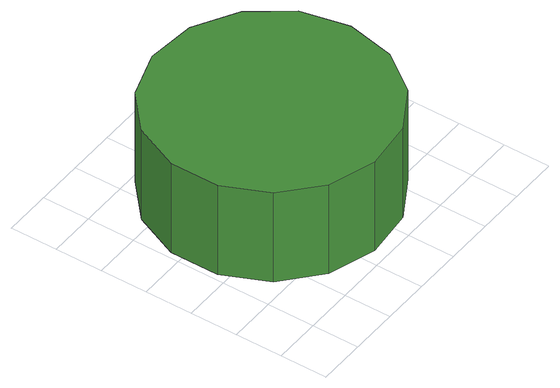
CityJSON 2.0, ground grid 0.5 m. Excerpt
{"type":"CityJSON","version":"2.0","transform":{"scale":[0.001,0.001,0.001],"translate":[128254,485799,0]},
"CityObjects":{
"tree1":{"type":"SolitaryVegetationObject","attributes":{"function":"something"},"geometry":[{"type":"MultiSurface","lod":"1","boundaries":[[[0,1,2,3,4,5,6,7,8,9,10,11,12,13,14]],[[15,16,17,18,19,20,21,22,23,24,25,26,27,28,29]],[[0,29,28,1]],[[1,28,27,2]],[[2,27,26,3]],[[3,26,25,4]],[[4,25,24,5]],[[5,24,23,6]],[[6,23,22,7]],[[7,22,21,8]],[[8,21,20,9]],[[9,20,19,10]],[[10,19,18,11]],[[11,18,17,12]],[[12,17,16,13]],[[13,16,15,14]],[[14,15,29,0]]]}]}
},
"vertices":[
[2535,1372,1304],[2428,1879,1304],[2123,2298,1304],[1674,2558,1304],[1158,2612,1304],[665,2452,1304],[280,2105,1304],[69,1631,1304],[69,1113,1304],[280,639,1304],[665,292,1304],[1158,132,1304],[1674,186,1304],[2123,445,1304],[2428,865,1304],[2428,865,220],[2123,445,220],[1674,186,220],[1158,132,220],[665,292,220],[280,639,220],[69,1113,220],[69,1631,220],[280,2105,220],[665,2452,220],[1158,2612,220],[1674,2558,220],[2123,2298,220],[2428,1879,220],[2535,1372,220]
]}
